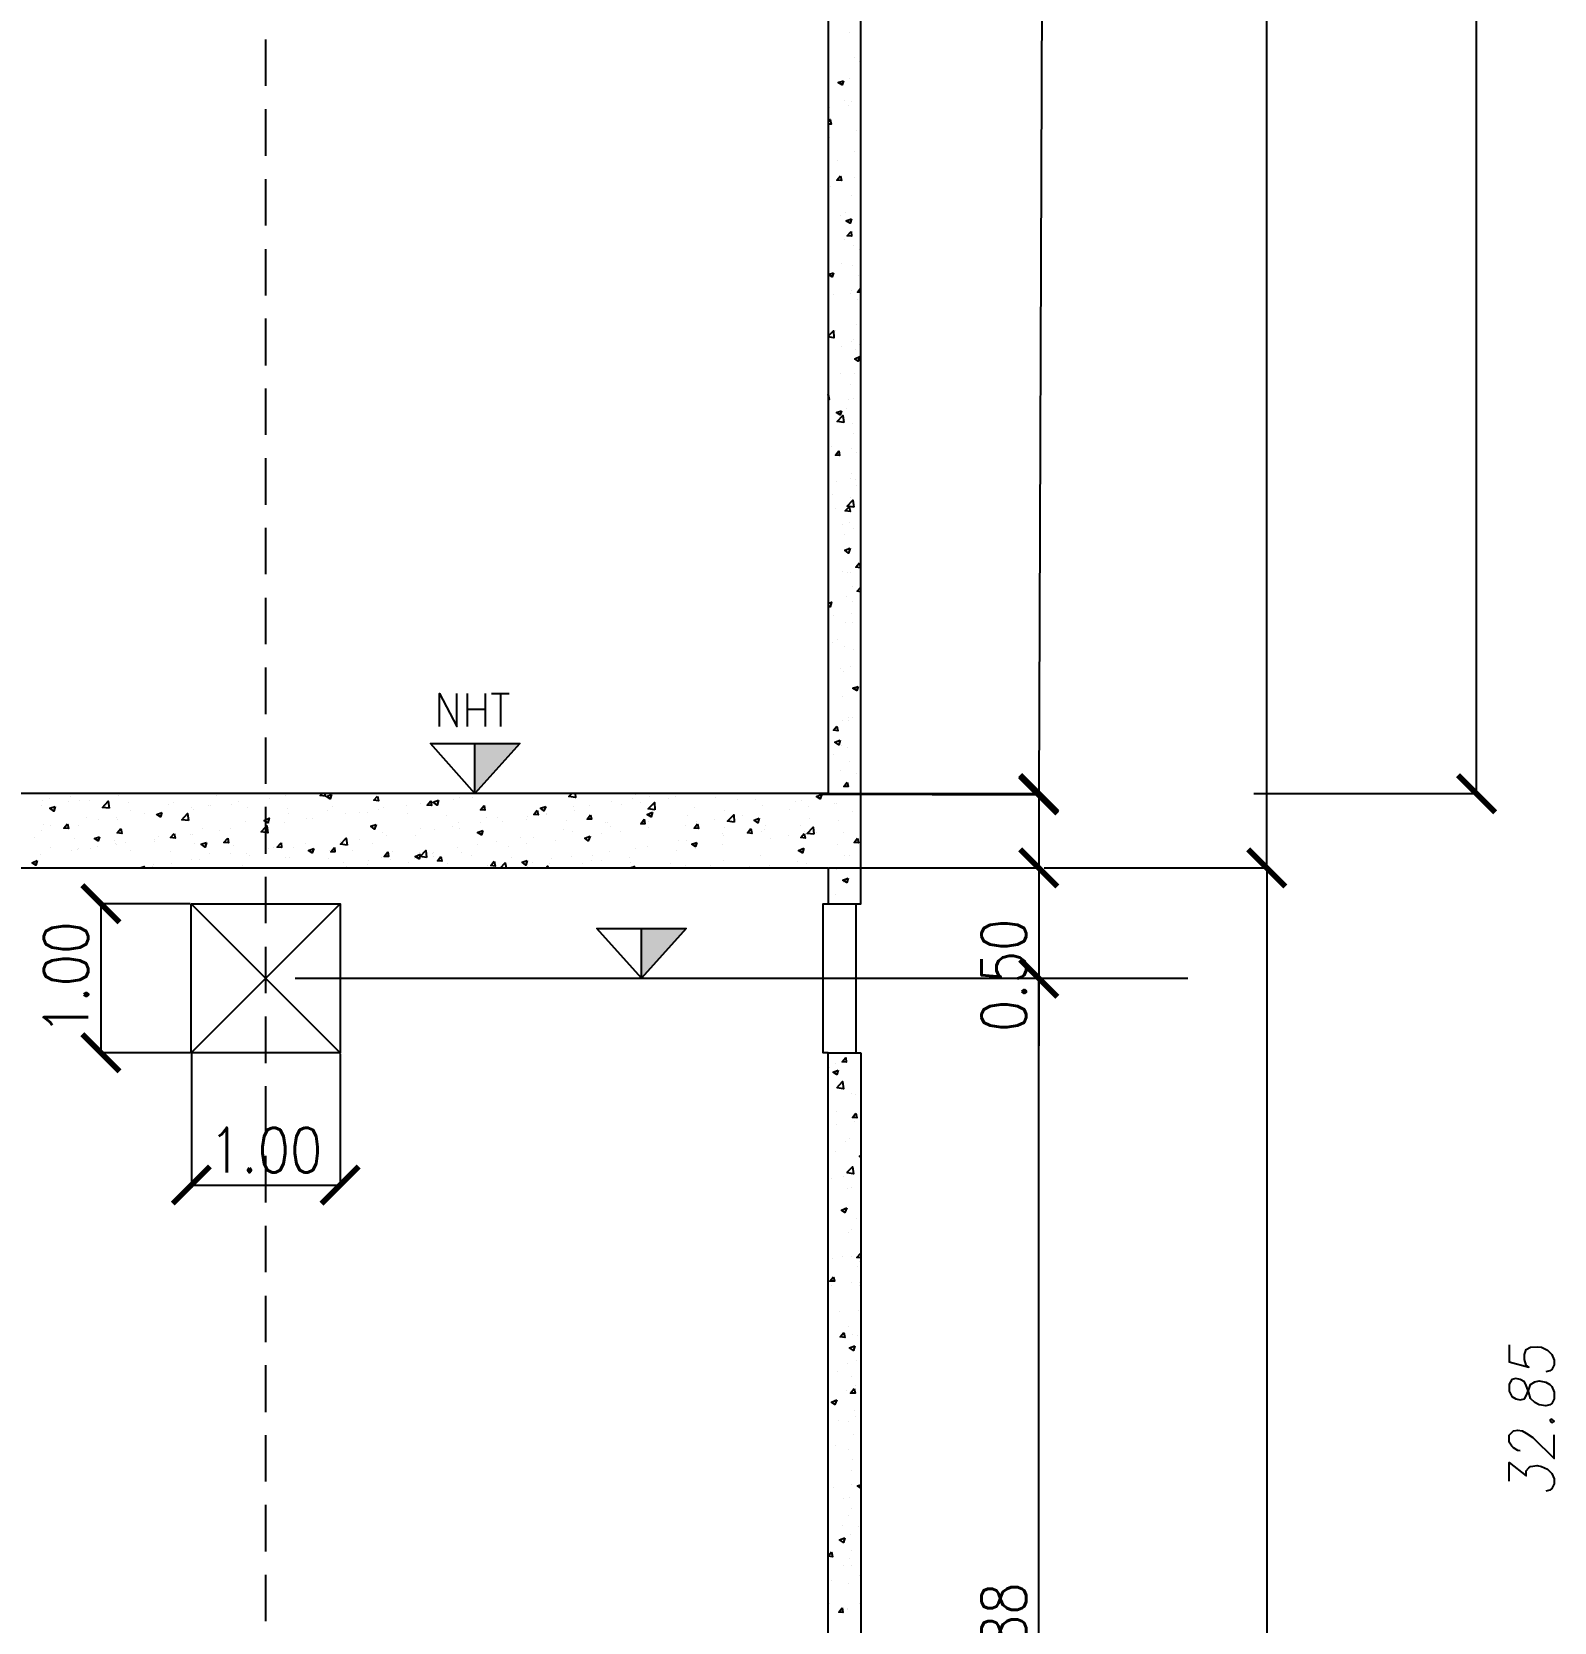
# Model space of a CAD drawing. Extents: x 93 to 1928, y 79 to 574.
# Drawn here: x 419.8 to 522.4, y 281.8 to 388.9 of the extents above; entities that cross this region are included whole.
import ezdxf

# ---------------------------------------------------------------- set-up
doc = ezdxf.new("R2010")
doc.units = 0
doc.header["$MEASUREMENT"] = 0
for name, color, linetype in [('Cotas', 1, 'Continuous'), ('PDF_00-COTAS-PARCIALES', 4, 'Continuous'), ('PDF_auxiliar', 1, 'Continuous'), ('PDF_CORTES', 6, 'Continuous'), ('PDF_encofrado', 4, 'Continuous'), ('PDF_HATCH', 1, 'Continuous')]:
    doc.layers.add(name, color=color, linetype=linetype)
doc.styles.add('ROMANS', font='ROMANS.SHX', dxfattribs={"width": 0.85})
doc.dimstyles.new('1.10', dxfattribs={"dimtxt": 3, "dimasz": 2.5, "dimexe": 0.18, "dimexo": 0.0625, "dimgap": 0.85, "dimtad": 1, "dimlfac": 0.1, "dimzin": 0, "dimdsep": 46, "dimtxsty": 'ROMANS', "dimblk": 'ARCHTICK', "dimcen": 0.09, "dimclrd": 256, "dimclre": 256, "dimclrt": 2, "dimadec": 0, "dimazin": 0, "dimtfac": 1, "dimtofl": 0, "dimtmove": 0, "dimatfit": 3, "dimfxl": 15, "dimfxlon": 1, "dimtolj": 1, "dimtzin": 0, "dimarcsym": 0})

# ---------------------------------------------------------------- blocks, each defined once
blk = doc.blocks.new('_ArchTick')
at = {"color": 0, "linetype": 'ByBlock', "const_width": 0.15}
blk.add_lwpolyline([(-0.5, -0.5), (0.5, 0.5)], dxfattribs=at)
blk = doc.blocks.new('*D21')
at = {"layer": 'Cotas', "lineweight": -2, "transparency": 16777216}
for p, q in [((430.52, 330.15), (424.32, 330.15)), ((424.5, 330.15), (424.5, 320.12)), ((430.52, 320.12), (424.32, 320.12))]:
    blk.add_line(p, q, dxfattribs=at)
at = {"layer": 'Defpoints', "color": 0, "transparency": 16777216}
for p in [(430.59, 330.15), (424.5, 320.12), (430.59, 320.12)]:
    blk.add_point(p, dxfattribs=at)
at = {"layer": 'Cotas', "lineweight": -2, "transparency": 16777216, "xscale": 2.5, "yscale": 2.5, "zscale": 2.5}
for p, rotation in [((424.5, 330.15), 90), ((424.5, 320.12), 270)]:
    blk.add_blockref('_ArchTick', p, dxfattribs=dict(at, rotation=rotation))
at = {"layer": 'Cotas', "color": 2, "transparency": 16777216, "insert": (422.15, 325.14), "char_height": 3, "attachment_point": 5, "rotation": 90, "style": 'ROMANS'}
blk.add_mtext('\\A1;1.00', dxfattribs=at)
blk = doc.blocks.new('*D22')
at = {"layer": 'Cotas', "lineweight": -2, "transparency": 16777216}
for p, q in [((430.59, 320.06), (430.59, 311.04)), ((440.61, 320.06), (440.61, 311.04)), ((430.59, 311.22), (440.61, 311.22))]:
    blk.add_line(p, q, dxfattribs=at)
at = {"layer": 'Defpoints', "color": 0, "transparency": 16777216}
for p in [(430.59, 320.12), (440.61, 320.12), (440.61, 311.22)]:
    blk.add_point(p, dxfattribs=at)
at = {"layer": 'Cotas', "lineweight": -2, "transparency": 16777216, "xscale": 2.5, "yscale": 2.5, "zscale": 2.5, "rotation": 180}
blk.add_blockref('_ArchTick', (430.59, 311.22), dxfattribs=at)
at = {"layer": 'Cotas', "lineweight": -2, "transparency": 16777216, "xscale": 2.5, "yscale": 2.5, "zscale": 2.5}
blk.add_blockref('_ArchTick', (440.61, 311.22), dxfattribs=at)
at = {"layer": 'Cotas', "color": 2, "transparency": 16777216, "insert": (435.6, 313.57), "char_height": 3, "attachment_point": 5, "style": 'ROMANS'}
blk.add_mtext('\\A1;1.00', dxfattribs=at)
blk = doc.blocks.new('*D23')
at = {"layer": 'Cotas', "lineweight": -2, "transparency": 16777216}
for p, q in [((473.56, 337.57), (487.85, 337.57)), ((487.67, 337.57), (487.67, 332.57)), ((473.56, 332.57), (487.85, 332.57)), ((487.67, 332.57), (487.67, 320.6))]:
    blk.add_line(p, q, dxfattribs=at)
at = {"layer": 'Defpoints', "color": 0, "transparency": 16777216}
for p in [(473.5, 337.57), (473.5, 332.57), (487.67, 332.57)]:
    blk.add_point(p, dxfattribs=at)
at = {"layer": 'Cotas', "lineweight": -2, "transparency": 16777216, "xscale": 2.5, "yscale": 2.5, "zscale": 2.5}
for p, rotation in [((487.67, 337.57), 90), ((487.67, 332.57), 270)]:
    blk.add_blockref('_ArchTick', p, dxfattribs=dict(at, rotation=rotation))
at = {"layer": 'Cotas', "color": 2, "transparency": 16777216, "insert": (485.32, 325.34), "char_height": 3, "attachment_point": 5, "rotation": 90, "style": 'ROMANS'}
blk.add_mtext('\\A1;0.50', dxfattribs=at)
blk = doc.blocks.new('*D24')
at = {"layer": 'Cotas', "lineweight": -2, "transparency": 16777216}
for p, q in [((472.67, 325.14), (487.85, 325.14)), ((487.67, 236.15), (487.67, 325.14)), ((472.67, 236.15), (487.85, 236.15))]:
    blk.add_line(p, q, dxfattribs=at)
at = {"layer": 'Defpoints', "color": 0, "transparency": 16777216}
for p in [(435.6, 325.14), (487.67, 325.14), (437.59, 236.15)]:
    blk.add_point(p, dxfattribs=at)
at = {"layer": 'Cotas', "lineweight": -2, "transparency": 16777216, "xscale": 2.5, "yscale": 2.5, "zscale": 2.5}
for p, rotation in [((487.67, 325.14), 90), ((487.67, 236.15), 270)]:
    blk.add_blockref('_ArchTick', p, dxfattribs=dict(at, rotation=rotation))
at = {"layer": 'Cotas', "color": 2, "transparency": 16777216, "insert": (485.32, 280.65), "char_height": 3, "attachment_point": 5, "rotation": 90, "style": 'ROMANS'}
blk.add_mtext('\\A1;8.88', dxfattribs=at)
blk = doc.blocks.new('*D26')
at = {"layer": 'Cotas', "lineweight": -2, "transparency": 16777216}
for p, q in [((473.56, 457.96), (488.29, 457.9)), ((488.11, 457.9), (487.67, 337.48)), ((473.11, 337.54), (487.85, 337.48))]:
    blk.add_line(p, q, dxfattribs=at)
at = {"layer": 'Defpoints', "color": 0, "transparency": 16777216}
for p in [(473.5, 457.96), (473.05, 337.54), (487.67, 337.48)]:
    blk.add_point(p, dxfattribs=at)
at = {"layer": 'Cotas', "lineweight": -2, "transparency": 16777216, "xscale": 2.5, "yscale": 2.5, "zscale": 2.5}
for p, rotation in [((488.11, 457.9), 89.78796266157545), ((487.67, 337.48), 269.7879626615754)]:
    blk.add_blockref('_ArchTick', p, dxfattribs=dict(at, rotation=rotation))
at = {"layer": 'Cotas', "color": 2, "transparency": 16777216, "insert": (485.54, 397.7), "char_height": 3, "attachment_point": 5, "rotation": 89.788, "style": 'ROMANS'}
blk.add_mtext('\\A1;12.01', dxfattribs=at)
blk = doc.blocks.new('*D28')
at = {"layer": 'Cotas', "lineweight": -2, "transparency": 16777216}
for p, q in [((488.03, 332.57), (503.21, 332.57)), ((503.03, 332.57), (503.03, 130.89)), ((488.03, 130.89), (503.21, 130.89))]:
    blk.add_line(p, q, dxfattribs=at)
at = {"layer": 'Defpoints', "color": 0, "transparency": 16777216}
for p in [(487.67, 332.57), (487.67, 130.89), (503.03, 130.89)]:
    blk.add_point(p, dxfattribs=at)
at = {"layer": 'Cotas', "lineweight": -2, "transparency": 16777216, "xscale": 2.5, "yscale": 2.5, "zscale": 2.5}
for p, rotation in [((503.03, 332.57), 90), ((503.03, 130.89), 270)]:
    blk.add_blockref('_ArchTick', p, dxfattribs=dict(at, rotation=rotation))
at = {"layer": 'Cotas', "color": 2, "transparency": 16777216, "insert": (500.68, 231.73), "char_height": 3, "attachment_point": 5, "rotation": 90, "style": 'ROMANS'}
blk.add_mtext('\\A1;20.12', dxfattribs=at)
blk = doc.blocks.new('*D33')
at = {"layer": 'Cotas', "lineweight": -2, "transparency": 16777216}
for p, q in [((503.03, 460.15), (503.21, 460.15)), ((503.03, 332.57), (503.03, 460.15)), ((503.03, 332.57), (503.21, 332.57))]:
    blk.add_line(p, q, dxfattribs=at)
at = {"layer": 'Defpoints', "color": 0, "transparency": 16777216}
for p in [(503.03, 460.15), (503.03, 460.15), (503.03, 332.57)]:
    blk.add_point(p, dxfattribs=at)
at = {"layer": 'Cotas', "lineweight": -2, "transparency": 16777216, "xscale": 2.5, "yscale": 2.5, "zscale": 2.5}
for p, rotation in [((503.03, 460.15), 90), ((503.03, 332.57), 270)]:
    blk.add_blockref('_ArchTick', p, dxfattribs=dict(at, rotation=rotation))
at = {"layer": 'Cotas', "color": 2, "transparency": 16777216, "insert": (500.68, 396.36), "char_height": 3, "attachment_point": 5, "rotation": 90, "style": 'ROMANS'}
blk.add_mtext('\\A1;12.73', dxfattribs=at)
blk = doc.blocks.new('*D108')
at = {"layer": 'Cotas', "lineweight": -2, "transparency": 16777216}
for p, q in [((502.16, 457.96), (517.34, 457.96)), ((517.16, 337.57), (517.16, 457.96)), ((502.16, 337.57), (517.34, 337.57))]:
    blk.add_line(p, q, dxfattribs=at)
at = {"layer": 'Defpoints', "color": 0, "transparency": 16777216}
for p in [(473.5, 457.96), (517.16, 457.96), (473.5, 337.57)]:
    blk.add_point(p, dxfattribs=at)
at = {"layer": 'Cotas', "lineweight": -2, "transparency": 16777216, "xscale": 2.5, "yscale": 2.5, "zscale": 2.5}
for p, rotation in [((517.16, 457.96), 90), ((517.16, 337.57), 270)]:
    blk.add_blockref('_ArchTick', p, dxfattribs=dict(at, rotation=rotation))
at = {"layer": 'Cotas', "color": 2, "transparency": 16777216, "insert": (514.81, 397.76), "char_height": 3, "attachment_point": 5, "rotation": 90, "style": 'ROMANS'}
blk.add_mtext('\\A1;12.04', dxfattribs=at)

msp = doc.modelspace()

# ---------------------------------------------------------------- linework, layer by layer
at = {"layer": 'PDF_00-COTAS-PARCIALES', "lineweight": 25}
for points in [[(447.298, 342.089), (447.298, 344.317), (448.476, 342.089), (448.476, 344.317)], [(449.176, 344.317), (449.176, 342.089)], [(450.386, 344.317), (450.386, 342.089)], [(450.8, 344.317), (452.009, 344.317)], [(451.404, 344.317), (451.404, 342.089)], [(449.176, 343.266), (450.386, 343.266)], [(519.365, 300.453), (519.365, 299.307), (520.67, 298.957), (520.511, 299.084), (520.383, 299.466), (520.383, 299.816), (520.511, 300.135), (520.797, 300.294), (521.243, 300.326), (521.529, 300.294), (521.943, 300.103), (522.23, 299.816), (522.389, 299.434), (522.389, 299.116), (522.23, 298.798), (522.102, 298.702), (521.816, 298.639)], [(520.097, 293.323), (519.938, 293.355), (519.651, 293.514), (519.524, 293.641), (519.365, 293.896), (519.365, 294.373), (519.524, 294.564), (519.651, 294.66), (519.938, 294.723), (520.224, 294.66), (520.511, 294.5), (520.956, 294.214), (522.389, 292.813), (522.389, 294.405)], [(519.365, 291.285), (519.365, 292.527), (520.511, 291.636), (520.511, 291.986), (520.67, 292.177), (520.797, 292.272), (521.243, 292.336), (521.529, 292.272), (521.943, 292.081), (522.23, 291.795), (522.389, 291.445), (522.389, 291.094), (522.23, 290.776), (522.102, 290.681), (521.816, 290.617)]]:
    msp.add_lwpolyline(points, dxfattribs=at)
at = {"layer": 'PDF_00-COTAS-PARCIALES', "color": 2, "lineweight": 25}
for points in [[(449.685, 337.569), (446.693, 340.943), (452.709, 340.943), (449.685, 337.569), (449.685, 340.943)], [(460.922, 325.154), (457.898, 328.497), (463.914, 328.497), (460.922, 325.154), (460.922, 328.497)], [(437.589, 325.154), (497.719, 325.154)]]:
    msp.add_lwpolyline(points, dxfattribs=at)
at = {"layer": 'PDF_00-COTAS-PARCIALES', "lineweight": 25}
for points in [[(519.365, 297.333), (519.524, 296.983), (519.81, 296.824), (520.097, 296.761), (520.383, 296.824), (520.511, 297.015), (520.67, 297.461), (520.797, 297.779), (521.084, 297.97), (521.37, 298.034), (521.816, 297.938), (522.102, 297.779), (522.23, 297.652), (522.389, 297.27), (522.389, 296.824), (522.23, 296.506), (522.102, 296.41), (521.816, 296.347), (521.37, 296.41), (521.084, 296.57), (520.797, 296.856), (520.67, 297.238), (520.511, 297.715), (520.383, 297.97), (520.097, 298.129), (519.81, 298.193), (519.524, 298.129), (519.365, 297.811)], [(522.102, 295.392), (522.23, 295.233), (522.389, 295.328), (522.23, 295.455)]]:
    msp.add_lwpolyline(points, close=True, dxfattribs=at)
at = {"layer": 'PDF_00-COTAS-PARCIALES', "color": 2, "transparency": 33554559}
for points in [[(449.685, 340.943), (452.709, 340.943), (449.685, 337.569)], [(460.922, 328.497), (463.914, 328.497), (460.922, 325.154)]]:
    msp.add_solid(points, dxfattribs=at)
at = {"layer": 'PDF_auxiliar', "lineweight": 25}
for points in [[(435.584, 388.34), (435.584, 385.22)], [(435.584, 383.661), (435.584, 380.509)], [(435.584, 378.95), (435.584, 375.83)], [(435.584, 374.239), (435.584, 371.119)], [(435.584, 369.559), (435.584, 366.408)], [(435.584, 364.848), (435.584, 361.729)], [(435.584, 360.169), (435.584, 357.018)], [(435.584, 355.458), (435.584, 352.338)], [(435.584, 350.747), (435.584, 347.627)], [(435.584, 346.068), (435.584, 342.916)], [(435.584, 341.357), (435.584, 338.237)], [(435.584, 336.677), (435.584, 333.526)], [(435.584, 331.966), (435.584, 328.847)], [(430.587, 330.152), (440.613, 320.125)], [(440.613, 330.152), (430.587, 320.125)], [(435.584, 327.255), (435.584, 324.136)], [(435.584, 322.576), (435.584, 319.425)], [(435.584, 317.865), (435.584, 314.745)], [(435.584, 313.186), (435.584, 310.034)], [(435.584, 308.475), (435.584, 305.355)], [(435.584, 303.763), (435.584, 300.644)], [(435.584, 299.084), (435.584, 295.933)], [(435.584, 294.373), (435.584, 291.254)], [(435.584, 289.694), (435.584, 286.543)], [(435.584, 284.983), (435.584, 281.863)]]:
    msp.add_lwpolyline(points, dxfattribs=at)
at = {"layer": 'PDF_CORTES', "lineweight": 25}
for points in [[(475.692, 457.956), (477.697, 457.956), (477.697, 455.154), (479.703, 454.645), (479.703, 460.152), (391.497, 460.152), (391.497, 454.645), (393.503, 455.154), (393.503, 457.956), (395.508, 457.956), (395.508, 330.152), (397.704, 330.152), (397.704, 332.571), (473.495, 332.571), (473.495, 330.152), (475.692, 330.152)], [(397.704, 457.956), (473.495, 457.956), (473.495, 337.569), (397.704, 337.569)], [(475.692, 320.125), (475.692, 241.151), (473.495, 241.151), (473.495, 320.125)]]:
    msp.add_lwpolyline(points, close=True, dxfattribs=at)
at = {"layer": 'PDF_encofrado', "lineweight": 25}
msp.add_lwpolyline([(430.587, 330.152), (440.613, 330.152), (440.613, 320.125), (430.587, 320.125)], close=True, dxfattribs=at)
for points in [[(473.495, 320.125), (473.145, 320.125), (473.145, 330.152), (473.495, 330.152)], [(475.374, 320.125), (475.374, 330.152)]]:
    msp.add_lwpolyline(points, dxfattribs=at)
at = {"layer": 'PDF_HATCH', "lineweight": 25}
for points in [[(473.559, 388.817), (473.559, 388.817)], [(474.928, 388.817), (474.928, 388.817)], [(473.495, 387.162), (473.495, 387.162)], [(475.246, 387.162), (475.246, 387.162)], [(475.565, 386.844), (475.565, 386.844)], [(474.896, 385.73), (474.896, 385.73)], [(473.591, 383.756), (473.591, 383.756)], [(474.578, 384.266), (474.578, 384.266)], [(474.832, 383.915), (474.832, 383.915)], [(475.055, 384.17), (475.055, 384.17)], [(475.628, 383.597), (475.628, 383.597)], [(473.495, 382.801), (473.623, 382.96), (473.686, 382.642), (473.495, 382.642)], [(473.527, 381.942), (473.527, 381.942)], [(473.591, 381.719), (473.591, 381.719)], [(475.405, 382.196), (475.405, 382.196)], [(474.1, 380.223), (474.1, 380.223)], [(475.246, 380.828), (475.246, 380.828)], [(473.655, 378.472), (473.655, 378.472)], [(475.278, 379.045), (475.278, 379.045)], [(475.023, 377.836), (475.023, 377.836)], [(474.291, 376.499), (474.291, 376.499)], [(474.641, 376.69), (474.641, 376.69)], [(474.578, 374.875), (474.578, 374.875)], [(475.66, 375.83), (475.66, 375.83)], [(475.214, 374.461), (475.214, 374.461)], [(475.596, 374.175), (475.596, 374.175)], [(474.355, 373.252), (474.355, 373.252)], [(475.151, 373.156), (475.151, 373.156)], [(475.692, 371.342), (475.469, 371.342), (475.692, 371.628)], [(475.533, 372.488), (475.533, 372.488)], [(473.814, 371.183), (473.814, 371.183)], [(474.992, 371.278), (474.992, 371.278)], [(475.023, 371.469), (475.023, 371.469)], [(475.469, 370.833), (475.469, 370.833)], [(475.66, 369.623), (475.66, 369.623)], [(473.495, 368.382), (473.846, 368.732), (473.877, 368.254), (473.495, 368.318)], [(474.005, 368.732), (474.005, 368.732)], [(475.405, 369.146), (475.405, 369.146)], [(474.355, 367.649), (474.355, 367.649)], [(475.055, 368.031), (475.055, 368.031)], [(475.214, 368.127), (475.214, 368.127)], [(475.342, 367.49), (475.342, 367.49)], [(475.596, 367.809), (475.596, 367.809)], [(474.291, 365.835), (474.291, 365.835)], [(475.278, 365.835), (475.278, 365.835)], [(475.692, 366.058), (475.692, 366.058)], [(473.495, 364.403), (473.495, 364.434), (473.559, 364.116), (473.495, 364.116)], [(474.864, 364.116), (474.864, 364.116)], [(474.992, 365.135), (474.992, 365.135)], [(475.214, 364.148), (475.214, 364.148)], [(474.705, 363.511), (474.705, 363.511)], [(473.559, 362.111), (473.559, 362.111)], [(475.151, 362.493), (475.151, 362.493)], [(473.718, 360.965), (473.718, 360.965)], [(475.183, 361.792), (475.183, 361.792)], [(475.087, 360.806), (475.087, 360.806)], [(475.405, 360.551), (475.405, 360.551)], [(474.992, 358.8), (474.992, 358.8)], [(475.023, 359.15), (475.023, 359.15)], [(475.342, 358.737), (475.342, 358.737)], [(473.782, 357.718), (473.782, 357.718)], [(474.068, 358.577), (474.068, 358.577)], [(475.405, 358.291), (475.405, 358.291)], [(474.005, 356.763), (474.005, 356.763)], [(474.96, 357.495), (474.96, 357.495)], [(474.419, 355.713), (474.419, 355.713)], [(474.928, 355.808), (474.928, 355.808)], [(474.61, 355.044), (474.61, 355.044)], [(475.183, 355.426), (475.183, 355.426)], [(474.864, 354.153), (474.864, 354.153)], [(474.482, 352.498), (474.482, 352.498)], [(474.801, 352.466), (474.801, 352.466)], [(474.96, 352.434), (474.96, 352.434)], [(475.119, 351.511), (475.119, 351.511)], [(475.692, 351.161), (475.437, 351.193), (475.692, 351.479)], [(473.495, 350.365), (473.718, 350.46), (473.623, 350.142), (473.495, 350.238)], [(474.737, 350.811), (474.737, 350.811)], [(475.119, 350.492), (475.119, 350.492)], [(473.814, 349.537), (473.814, 349.537)], [(474.673, 349.123), (474.673, 349.123)], [(475.055, 349.696), (475.055, 349.696)], [(475.151, 349.092), (475.151, 349.092)], [(473.75, 347.723), (473.75, 347.723)], [(474.132, 347.946), (474.132, 347.946)], [(474.61, 347.468), (474.61, 347.468)], [(475.183, 347.277), (475.183, 347.277)], [(475.628, 347.978), (475.628, 347.978)], [(474.323, 346.004), (474.323, 346.004)], [(474.96, 346.099), (474.96, 346.099)], [(474.546, 345.813), (474.546, 345.813)], [(474.482, 344.126), (474.482, 344.126)], [(474.832, 342.725), (474.832, 342.725)], [(475.151, 342.725), (475.151, 342.725)], [(474.419, 342.471), (474.419, 342.471)], [(474.864, 342.471), (474.864, 342.471)], [(474.355, 340.784), (474.355, 340.784)], [(474.801, 340.656), (474.801, 340.656)], [(473.527, 340.497), (473.527, 340.497)], [(473.846, 340.179), (473.846, 340.179)], [(474.928, 339.765), (474.928, 339.765)], [(474.291, 339.128), (474.291, 339.128)], [(475.374, 338.937), (475.374, 338.937)], [(422.469, 337.378), (422.469, 337.378)], [(425.271, 337.569), (425.271, 337.569)], [(425.653, 337.473), (425.653, 337.473)], [(432.305, 337.473), (432.305, 337.473)], [(436.953, 337.473), (436.953, 337.473)], [(438.417, 337.537), (438.417, 337.537)], [(439.563, 337.569), (439.595, 337.409), (439.277, 337.441), (439.404, 337.569)], [(449.526, 337.314), (449.526, 337.314)], [(451.404, 337.569), (451.404, 337.569)], [(456.434, 337.569), (456.466, 337.314), (456.02, 337.378), (456.211, 337.569)], [(460.54, 337.505), (460.54, 337.505)], [(461.431, 337.346), (461.431, 337.346)], [(463.214, 337.409), (463.214, 337.409)], [(474.259, 337.473), (474.259, 337.473)], [(475.533, 337.505), (475.533, 337.505)], [(420.528, 336.773), (420.528, 336.773)], [(420.56, 337.123), (420.56, 337.123)], [(421.037, 337.218), (421.037, 337.218)], [(422.342, 337.059), (422.342, 337.059)], [(423.074, 337.123), (423.074, 337.123)], [(423.711, 337.091), (423.711, 337.091)], [(426.385, 336.996), (426.385, 336.996)], [(426.48, 336.454), (426.48, 336.454)], [(429.059, 336.868), (429.059, 336.868)], [(429.377, 336.964), (429.377, 336.964)], [(430.618, 336.645), (430.618, 336.645)], [(430.714, 336.486), (430.714, 336.486)], [(431.732, 336.773), (431.732, 336.773)], [(431.892, 336.805), (431.892, 336.805)], [(433.324, 336.868), (433.324, 336.868)], [(433.77, 337.059), (433.77, 337.059)], [(434.406, 336.645), (434.406, 336.645)], [(435.871, 337.218), (435.871, 337.218)], [(437.08, 336.55), (437.08, 336.55)], [(439.754, 336.423), (439.754, 336.423)], [(440.072, 336.709), (440.072, 336.709)], [(441.95, 336.327), (441.95, 336.327)], [(442.428, 336.327), (442.428, 336.327)], [(443.001, 337.218), (443.001, 337.218)], [(443.192, 336.486), (443.192, 336.486)], [(443.542, 336.614), (443.542, 336.614)], [(445.102, 336.741), (445.102, 336.741)], [(446.057, 336.932), (446.057, 336.932)], [(448.253, 337.155), (448.253, 337.155)], [(448.667, 337.282), (448.667, 337.282)], [(453.696, 336.295), (453.696, 336.295)], [(456.306, 336.677), (456.306, 336.677)], [(456.402, 336.423), (456.402, 336.423)], [(457.421, 336.741), (457.421, 336.741)], [(458.885, 337.027), (458.885, 337.027)], [(459.585, 336.836), (459.585, 336.836)], [(460.317, 337.25), (460.317, 337.25)], [(460.827, 336.996), (460.827, 336.996)], [(462.736, 337.25), (462.736, 337.25)], [(464.455, 336.645), (464.455, 336.645)], [(465.888, 337.282), (465.888, 337.282)], [(466.524, 336.423), (466.524, 336.423)], [(467.384, 337.155), (467.384, 337.155)], [(468.562, 337.155), (468.562, 337.155)], [(469.071, 336.741), (469.071, 336.741)], [(470.885, 336.518), (470.885, 336.518)], [(471.267, 337.059), (471.267, 337.059)], [(471.681, 337.123), (471.681, 337.123)], [(472.159, 336.709), (472.159, 336.709)], [(473.941, 336.932), (473.941, 336.932)], [(474.037, 336.932), (474.037, 336.932)], [(475.119, 336.391), (475.119, 336.391)], [(420.623, 335.468), (420.623, 335.468)], [(421.133, 335.404), (421.133, 335.404)], [(423.011, 335.436), (423.011, 335.436)], [(423.552, 335.977), (423.552, 335.977)], [(424.316, 335.818), (424.316, 335.818)], [(425.557, 335.977), (425.557, 335.977)], [(425.589, 335.818), (425.589, 335.818)], [(427.467, 336.232), (427.467, 336.232)], [(428.167, 336.168), (428.167, 336.168)], [(431.319, 335.213), (431.319, 335.213)], [(433.26, 335.213), (433.26, 335.213)], [(434.215, 335.722), (434.215, 335.722)], [(435.616, 335.5), (435.616, 335.5)], [(435.839, 335.563), (435.839, 335.563)], [(436.889, 335.659), (436.889, 335.659)], [(437.144, 336.232), (437.144, 336.232)], [(438.353, 335.882), (438.353, 335.882)], [(438.767, 335.913), (438.767, 335.913)], [(440.964, 336.232), (440.964, 336.232)], [(445.134, 336.2), (445.134, 336.2)], [(445.993, 335.245), (445.993, 335.245)], [(446.948, 335.181), (446.948, 335.181)], [(447.807, 336.073), (447.807, 336.073)], [(448.189, 335.34), (448.189, 335.34)], [(448.603, 335.627), (448.603, 335.627)], [(448.635, 335.245), (448.635, 335.245)], [(450.099, 335.595), (450.099, 335.595)], [(450.481, 335.977), (450.481, 335.977)], [(451.182, 335.977), (451.182, 335.977)], [(451.564, 335.722), (451.564, 335.722)], [(453.155, 335.85), (453.155, 335.85)], [(453.251, 336.009), (453.251, 336.009)], [(454.492, 336.232), (454.492, 336.232)], [(454.524, 336.168), (454.524, 336.168)], [(455.829, 335.754), (455.829, 335.754)], [(458.503, 335.627), (458.503, 335.627)], [(458.598, 335.627), (458.598, 335.627)], [(458.821, 335.372), (458.821, 335.372)], [(461.177, 335.531), (461.177, 335.531)], [(461.368, 335.691), (461.368, 335.691)], [(461.399, 335.277), (461.399, 335.277)], [(461.527, 336.136), (461.527, 336.136)], [(463.851, 335.404), (463.851, 335.404)], [(463.978, 336.073), (463.978, 336.073)], [(464.583, 335.691), (464.583, 335.691)], [(465.824, 335.85), (465.824, 335.85)], [(466.524, 335.309), (466.524, 335.309)], [(467.734, 336.104), (467.734, 336.104)], [(469.198, 335.181), (469.198, 335.181)], [(469.294, 335.404), (469.294, 335.404)], [(471.617, 335.436), (471.617, 335.436)], [(472.222, 335.882), (472.222, 335.882)], [(474.196, 335.786), (474.196, 335.786)], [(420.05, 334.64), (420.05, 334.64)], [(420.464, 335.118), (420.464, 335.118)], [(422.724, 334.545), (422.724, 334.545)], [(425.398, 334.417), (425.398, 334.417)], [(425.462, 334.226), (425.462, 334.226)], [(425.557, 334.163), (425.557, 334.163)], [(426.13, 334.258), (426.13, 334.258)], [(428.104, 334.513), (428.104, 334.513)], [(428.104, 334.322), (428.104, 334.322)], [(428.39, 334.704), (428.39, 334.704)], [(429.313, 334.672), (429.313, 334.672)], [(430.555, 334.831), (430.555, 334.831)], [(430.65, 334.831), (430.65, 334.831)], [(430.778, 334.194), (430.778, 334.194)], [(432.465, 335.086), (432.465, 335.086)], [(433.451, 334.099), (433.451, 334.099)], [(438.29, 334.194), (438.29, 334.194)], [(440.613, 334.354), (440.613, 334.354)], [(440.9, 334.576), (440.9, 334.576)], [(441.887, 334.513), (441.887, 334.513)], [(442.778, 334.226), (442.778, 334.226)], [(443.478, 334.927), (443.478, 334.927)], [(443.765, 334.767), (443.765, 334.767)], [(445.707, 334.736), (445.707, 334.736)], [(449.845, 334.131), (449.845, 334.131)], [(451.118, 334.322), (451.118, 334.322)], [(452.773, 334.64), (452.773, 334.64)], [(453.187, 334.194), (453.187, 334.194)], [(453.664, 334.64), (453.664, 334.64)], [(455.097, 334.449), (455.097, 334.449)], [(455.67, 335.149), (455.67, 335.149)], [(456.243, 335.022), (456.243, 335.022)], [(458.248, 334.863), (458.248, 334.863)], [(459.521, 335.022), (459.521, 335.022)], [(463.437, 334.385), (463.437, 334.385)], [(463.914, 334.385), (463.914, 334.385)], [(466.365, 334.895), (466.365, 334.895)], [(466.397, 334.131), (466.397, 334.131)], [(466.461, 334.736), (466.461, 334.736)], [(469.007, 335.054), (469.007, 335.054)], [(469.58, 334.545), (469.58, 334.545)], [(470.822, 334.736), (470.822, 334.736)], [(471.872, 335.054), (471.872, 335.054)], [(472.732, 334.958), (472.732, 334.958)], [(474.132, 334.131), (474.132, 334.131)], [(474.546, 334.958), (474.546, 334.958)], [(420.4, 333.462), (420.4, 333.462)], [(421.133, 333.972), (421.133, 333.972)], [(422.533, 333.717), (422.533, 333.717)], [(422.947, 333.781), (422.947, 333.781)], [(422.979, 333.844), (422.979, 333.844)], [(423.806, 333.876), (423.806, 333.876)], [(424.252, 334.003), (424.252, 334.003)], [(426.48, 333.749), (426.48, 333.749)], [(429.154, 333.653), (429.154, 333.653)], [(430.587, 333.144), (430.587, 333.144)], [(431.128, 333.112), (431.128, 333.112)], [(431.828, 333.526), (431.828, 333.526)], [(433.197, 333.526), (433.197, 333.526)], [(434.311, 333.526), (434.311, 333.526)], [(434.502, 333.43), (434.502, 333.43)], [(435.552, 333.685), (435.552, 333.685)], [(435.775, 333.876), (435.775, 333.876)], [(436.125, 333.972), (436.125, 333.972)], [(436.953, 333.24), (436.953, 333.24)], [(437.176, 333.303), (437.176, 333.303)], [(437.462, 333.94), (437.462, 333.94)], [(438.799, 333.876), (438.799, 333.876)], [(439.85, 333.176), (439.85, 333.176)], [(439.881, 333.717), (439.881, 333.717)], [(441.473, 333.749), (441.473, 333.749)], [(442.523, 333.08), (442.523, 333.08)], [(443.415, 333.271), (443.415, 333.271)], [(443.988, 333.144), (443.988, 333.144)], [(444.147, 333.653), (444.147, 333.653)], [(445.611, 333.208), (445.611, 333.208)], [(445.929, 333.59), (445.929, 333.59)], [(446.821, 333.526), (446.821, 333.526)], [(446.884, 333.367), (446.884, 333.367)], [(446.916, 333.621), (446.916, 333.621)], [(448.54, 333.972), (448.54, 333.972)], [(448.762, 333.621), (448.762, 333.621)], [(449.494, 333.399), (449.494, 333.399)], [(451.946, 334.035), (451.946, 334.035)], [(452.168, 333.303), (452.168, 333.303)], [(454.842, 333.176), (454.842, 333.176)], [(456.179, 333.335), (456.179, 333.335)], [(457.516, 333.08), (457.516, 333.08)], [(457.612, 333.399), (457.612, 333.399)], [(458.184, 333.049), (458.184, 333.049)], [(458.757, 333.685), (458.757, 333.685)], [(460.094, 333.303), (460.094, 333.303)], [(460.508, 333.876), (460.508, 333.876)], [(461.304, 334.003), (461.304, 334.003)], [(463.246, 333.717), (463.246, 333.717)], [(464.519, 333.876), (464.519, 333.876)], [(466.429, 333.08), (466.429, 333.08)], [(468.944, 333.399), (468.944, 333.399)], [(471.554, 333.781), (471.554, 333.781)], [(474.578, 333.399), (474.578, 333.399)], [(474.928, 333.399), (474.928, 333.399)], [(427.149, 332.571), (427.403, 332.667), (427.372, 332.571)], [(427.976, 332.698), (427.976, 332.698)], [(428.072, 332.826), (428.072, 332.826)], [(429.25, 332.858), (429.25, 332.858)], [(434.024, 332.73), (434.024, 332.73)], [(440.836, 332.921), (440.836, 332.921)], [(441.059, 332.635), (441.059, 332.635)], [(442.46, 332.794), (442.46, 332.794)], [(445.197, 332.953), (445.197, 332.953)], [(447.871, 332.858), (447.871, 332.858)], [(450.545, 332.73), (450.545, 332.73)], [(451.054, 332.635), (451.054, 332.635)], [(451.404, 332.571), (451.723, 332.921), (451.786, 332.571)], [(453.219, 332.635), (453.219, 332.635)], [(453.601, 332.953), (453.601, 332.953)], [(454.492, 332.571), (454.588, 332.698), (454.619, 332.571)], [(454.683, 332.889), (454.683, 332.889)], [(456.943, 332.889), (456.943, 332.889)], [(460.126, 332.571), (460.445, 332.667), (460.381, 332.571)], [(460.19, 332.953), (460.19, 332.953)], [(462.864, 332.858), (462.864, 332.858)], [(463.851, 332.73), (463.851, 332.73)], [(465.538, 332.73), (465.538, 332.73)], [(468.211, 332.635), (468.211, 332.635)], [(468.243, 332.571), (468.243, 332.571)], [(469.517, 332.73), (469.517, 332.73)], [(471.426, 332.985), (471.426, 332.985)], [(471.999, 332.889), (471.999, 332.889)], [(473.559, 332.38), (473.559, 332.38)], [(474.068, 332.444), (474.068, 332.444)], [(474.514, 331.584), (474.514, 331.584)], [(474.641, 331.712), (474.641, 331.712)], [(474.005, 330.788), (474.005, 330.788)], [(473.559, 319.106), (473.559, 319.106)], [(473.973, 319.393), (473.973, 319.393)], [(473.495, 318.852), (473.495, 318.852)], [(473.527, 317.451), (473.527, 317.451)], [(475.087, 317.356), (475.087, 317.356)], [(475.342, 317.292), (475.342, 317.292)], [(474.068, 316.178), (474.068, 316.178)], [(475.692, 316.719), (475.692, 316.719)], [(474.037, 315.318), (474.037, 315.318)], [(475.278, 315.477), (475.278, 315.477)], [(474.673, 314.172), (474.673, 314.172)], [(474.896, 314.363), (474.896, 314.363)], [(473.973, 313.504), (473.973, 313.504)], [(475.692, 313.09), (475.596, 313.154), (475.692, 313.217)], [(473.718, 311.626), (473.718, 311.626)], [(474.546, 311.785), (474.546, 311.785)], [(474.737, 312.072), (475.119, 312.453), (475.183, 311.976), (474.737, 312.04)], [(474.769, 310.957), (474.769, 310.957)], [(475.087, 311.021), (475.087, 311.021)], [(475.374, 308.952), (475.374, 308.952)], [(474.864, 308.029), (474.864, 308.029)], [(475.087, 308.22), (475.087, 308.22)], [(475.692, 307.742), (475.692, 307.742)], [(474.419, 306.405), (474.419, 306.405)], [(475.023, 306.437), (475.023, 306.437)], [(475.692, 306.31), (475.405, 306.342), (475.692, 306.628)], [(473.495, 306.024), (473.495, 306.024)], [(473.495, 305.96), (473.495, 306.024)], [(473.75, 306.246), (473.75, 306.246)], [(475.469, 305.737), (475.469, 305.737)], [(475.628, 306.087), (475.628, 306.087)], [(473.686, 304.432), (473.686, 304.432)], [(475.055, 304.655), (475.055, 304.655)], [(475.565, 304.432), (475.565, 304.432)], [(475.596, 304.687), (475.596, 304.687)], [(474.259, 302.713), (474.259, 302.713)], [(475.501, 302.745), (475.501, 302.745)], [(474.864, 301.663), (474.864, 301.663)], [(475.119, 301.185), (475.119, 301.185)], [(475.437, 301.09), (475.437, 301.09)], [(473.495, 300.612), (473.495, 300.612)], [(474.801, 299.18), (474.801, 299.18)], [(475.374, 299.403), (475.374, 299.403)], [(474.1, 298.639), (474.1, 298.639)], [(475.055, 298.32), (475.055, 298.32)], [(475.31, 297.747), (475.31, 297.747)], [(474.737, 297.365), (474.737, 297.365)], [(475.246, 296.06), (475.246, 296.06)], [(475.31, 295.646), (475.31, 295.646)], [(474.196, 295.392), (474.196, 295.392)], [(474.832, 295.328), (474.832, 295.328)], [(474.005, 293.673), (474.005, 293.673)], [(474.832, 293.418), (474.832, 293.418)], [(475.183, 294.405), (475.183, 294.405)], [(475.119, 292.75), (475.119, 292.75)], [(475.023, 291.986), (475.023, 291.986)], [(473.846, 290.84), (473.846, 290.84)], [(475.055, 291.063), (475.055, 291.063)], [(475.692, 290.808), (475.469, 290.967), (475.692, 291.031)], [(474.514, 290.14), (474.514, 290.14)], [(474.896, 290.171), (474.896, 290.171)], [(475.023, 289.407), (475.023, 289.407)], [(474.45, 288.325), (474.45, 288.325)], [(474.832, 288.994), (474.832, 288.994)], [(475.533, 288.198), (475.533, 288.198)], [(474.96, 287.72), (474.96, 287.72)], [(474.896, 286.065), (474.896, 286.065)], [(475.023, 286.606), (475.023, 286.606)], [(474.546, 285.619), (474.546, 285.619)], [(475.023, 285.619), (475.023, 285.619)], [(475.596, 284.951), (475.596, 284.951)], [(473.718, 284.601), (473.718, 284.601)], [(474.832, 284.41), (474.832, 284.41)], [(473.559, 283.073), (473.559, 283.073)], [(474.769, 282.723), (474.769, 282.723)], [(475.565, 283.041), (475.565, 283.041)], [(474.801, 282.627), (474.801, 282.627)]]:
    msp.add_lwpolyline(points, dxfattribs=at)
for points in [[(474.514, 385.571), (474.419, 385.284), (474.164, 385.443)], [(474.323, 379.172), (474.387, 378.854), (474.068, 378.886)], [(475.055, 376.276), (474.96, 375.989), (474.705, 376.148)], [(475.023, 375.416), (475.055, 375.098), (474.769, 375.13)], [(473.846, 372.647), (473.75, 372.361), (473.495, 372.52)], [(475.628, 367.013), (475.501, 366.694), (475.278, 366.854)], [(474.387, 363.352), (474.291, 363.066), (474.037, 363.225)], [(474.546, 362.556), (474.1, 362.62), (474.482, 363.034)], [(474.196, 360.646), (474.259, 360.328), (473.973, 360.36)], [(474.896, 356.89), (474.96, 356.572), (474.641, 356.604)], [(475.214, 356.859), (474.769, 356.922), (475.151, 357.336)], [(474.96, 354.089), (474.864, 353.771), (474.61, 353.962)], [(475.596, 353.102), (475.66, 352.784), (475.342, 352.816)], [(475.501, 344.794), (475.405, 344.508), (475.151, 344.667)], [(474.068, 342.121), (474.132, 341.802), (473.846, 341.834)], [(474.291, 341.166), (474.196, 340.847), (473.941, 341.038)], [(440.04, 337.505), (439.945, 337.218), (439.69, 337.378)], [(443.128, 337.409), (443.192, 337.091), (442.874, 337.123)], [(473.05, 337.537), (472.954, 337.218), (472.7, 337.378)], [(474.769, 338.333), (474.832, 338.046), (474.546, 338.046)], [(421.419, 336.709), (421.324, 336.391), (421.069, 336.582)], [(425.048, 336.582), (424.602, 336.645), (424.984, 337.059)], [(428.613, 336.295), (428.517, 336.009), (428.263, 336.168)], [(446.725, 337.091), (446.757, 336.773), (446.47, 336.805)], [(447.234, 337.123), (447.139, 336.805), (446.884, 336.996)], [(450.322, 336.773), (450.354, 336.454), (450.067, 336.486)], [(453.887, 336.454), (453.951, 336.136), (453.664, 336.168)], [(454.46, 336.709), (454.333, 336.423), (454.11, 336.582)], [(461.654, 336.327), (461.559, 336.009), (461.304, 336.168)], [(461.813, 336.486), (461.368, 336.55), (461.781, 336.964)], [(422.247, 335.531), (422.31, 335.213), (421.992, 335.245)], [(425.844, 335.213), (425.907, 334.895), (425.589, 334.927)], [(430.396, 335.754), (429.95, 335.818), (430.332, 336.232)], [(435.584, 334.958), (435.298, 334.99), (435.584, 335.309), (435.68, 335.404), (435.743, 334.927)], [(435.584, 335.691), (435.489, 335.754), (435.584, 335.818), (435.839, 335.913), (435.743, 335.595)], [(443.033, 335.5), (442.937, 335.181), (442.683, 335.372)], [(457.484, 336.136), (457.548, 335.85), (457.261, 335.85)], [(461.081, 335.85), (461.145, 335.531), (460.858, 335.531)], [(464.678, 335.531), (464.742, 335.213), (464.455, 335.245)], [(467.161, 335.659), (466.715, 335.722), (467.129, 336.136)], [(468.275, 335.213), (468.339, 334.895), (468.052, 334.927)], [(468.848, 335.913), (468.753, 335.595), (468.498, 335.786)], [(472.509, 334.831), (472.063, 334.895), (472.477, 335.309)], [(424.411, 334.672), (424.316, 334.385), (424.061, 334.545)], [(429.441, 334.895), (429.504, 334.576), (429.186, 334.608)], [(431.605, 334.29), (431.51, 333.972), (431.255, 334.163)], [(433.038, 334.576), (433.101, 334.258), (432.783, 334.29)], [(436.635, 334.258), (436.666, 333.94), (436.38, 333.972)], [(441.091, 334.099), (440.645, 334.163), (441.027, 334.576)], [(450.227, 335.086), (450.131, 334.799), (449.876, 334.958)], [(457.452, 334.704), (457.325, 334.385), (457.102, 334.576)], [(464.646, 334.29), (464.551, 334.003), (464.296, 334.163)], [(471.872, 334.895), (471.936, 334.576), (471.649, 334.608)], [(475.469, 334.576), (475.533, 334.258), (475.246, 334.29)], [(420.209, 333.08), (420.114, 332.762), (419.859, 332.921)], [(438.831, 333.876), (438.735, 333.59), (438.481, 333.749)], [(440.231, 333.94), (440.263, 333.653), (439.977, 333.653)], [(443.828, 333.653), (443.86, 333.335), (443.574, 333.335)], [(446.025, 333.494), (445.929, 333.176), (445.675, 333.335)], [(446.439, 333.271), (445.993, 333.335), (446.375, 333.749)], [(447.394, 333.335), (447.457, 333.017), (447.171, 333.049)], [(453.219, 333.08), (453.123, 332.762), (452.869, 332.953)], [(471.84, 333.908), (471.745, 333.59), (471.49, 333.749)], [(450.991, 333.017), (451.054, 332.698), (450.768, 332.73)], [(474.832, 331.871), (474.737, 331.584), (474.482, 331.743)], [(474.673, 319.807), (474.705, 319.488), (474.419, 319.52)], [(474.164, 318.947), (474.068, 318.661), (473.814, 318.82)], [(474.068, 317.769), (474.45, 318.183), (474.514, 317.706)], [(475.342, 316.05), (475.405, 315.732), (475.119, 315.764)], [(474.737, 309.684), (474.61, 309.366), (474.387, 309.525)], [(473.846, 305.037), (473.909, 304.75), (473.591, 304.75)], [(474.546, 301.281), (474.61, 300.962), (474.291, 300.994)], [(475.278, 300.389), (475.183, 300.071), (474.928, 300.262)], [(474.068, 296.761), (473.941, 296.442), (473.718, 296.601)], [(475.246, 297.524), (475.31, 297.206), (474.992, 297.206)], [(474.61, 287.466), (474.514, 287.147), (474.259, 287.338)], [(473.718, 286.511), (473.782, 286.192), (473.495, 286.224)], [(474.419, 282.755), (474.482, 282.436), (474.196, 282.468)]]:
    msp.add_lwpolyline(points, close=True, dxfattribs=at)

# ---------------------------------------------------------------- dimensions: what is measured, and where the dimension line sits
at = {"layer": 'Cotas'}
for base, p1, p2, text, picture, middle in [((503.031, 460.152), (503.031, 332.571), (503.031, 460.152), '12.73', '*D33', (500.681, 396.362)), ((503.031, 130.886), (487.667, 332.571), (487.667, 130.886), '20.12', '*D28', (500.681, 231.729)), ((487.667, 325.138), (437.589, 236.153), (435.6, 325.138), '8.88', '*D24', (485.317, 280.646))]:
    dim = msp.add_linear_dim(base=base, p1=p1, p2=p2, angle=90, text=text, dimstyle='1.10', dxfattribs=at)
    dim.commit()
    dim.dimension.update_dxf_attribs({"geometry": picture, "text_midpoint": middle})
dim = msp.add_aligned_dim(p1=(473.495, 457.956), p2=(473.05, 337.537), distance=14.617, text='12.01', dimstyle='1.10', dxfattribs=at)
dim.commit()
dim.dimension.update_dxf_attribs({"geometry": '*D26', "text_midpoint": (485.539, 397.701)})
for base, p1, p2, picture, middle in [((517.164, 457.956), (473.495, 337.569), (473.495, 457.956), '*D108', (514.814, 397.762)), ((487.667, 332.571), (473.495, 337.569), (473.495, 332.571), '*D23', (485.317, 325.335)), ((424.505, 320.125), (430.587, 330.152), (430.587, 320.125), '*D21', (422.155, 325.138))]:
    dim = msp.add_linear_dim(base=base, p1=p1, p2=p2, angle=90, dimstyle='1.10', dxfattribs=at)
    dim.commit()
    dim.dimension.update_dxf_attribs({"geometry": picture, "text_midpoint": middle})
dim = msp.add_linear_dim(base=(440.613, 311.216), p1=(430.587, 320.125), p2=(440.613, 320.125), dimstyle='1.10', dxfattribs=at)
dim.commit()
dim.dimension.update_dxf_attribs({"geometry": '*D22', "text_midpoint": (435.6, 313.566)})

doc.saveas('drawing.dxf')
